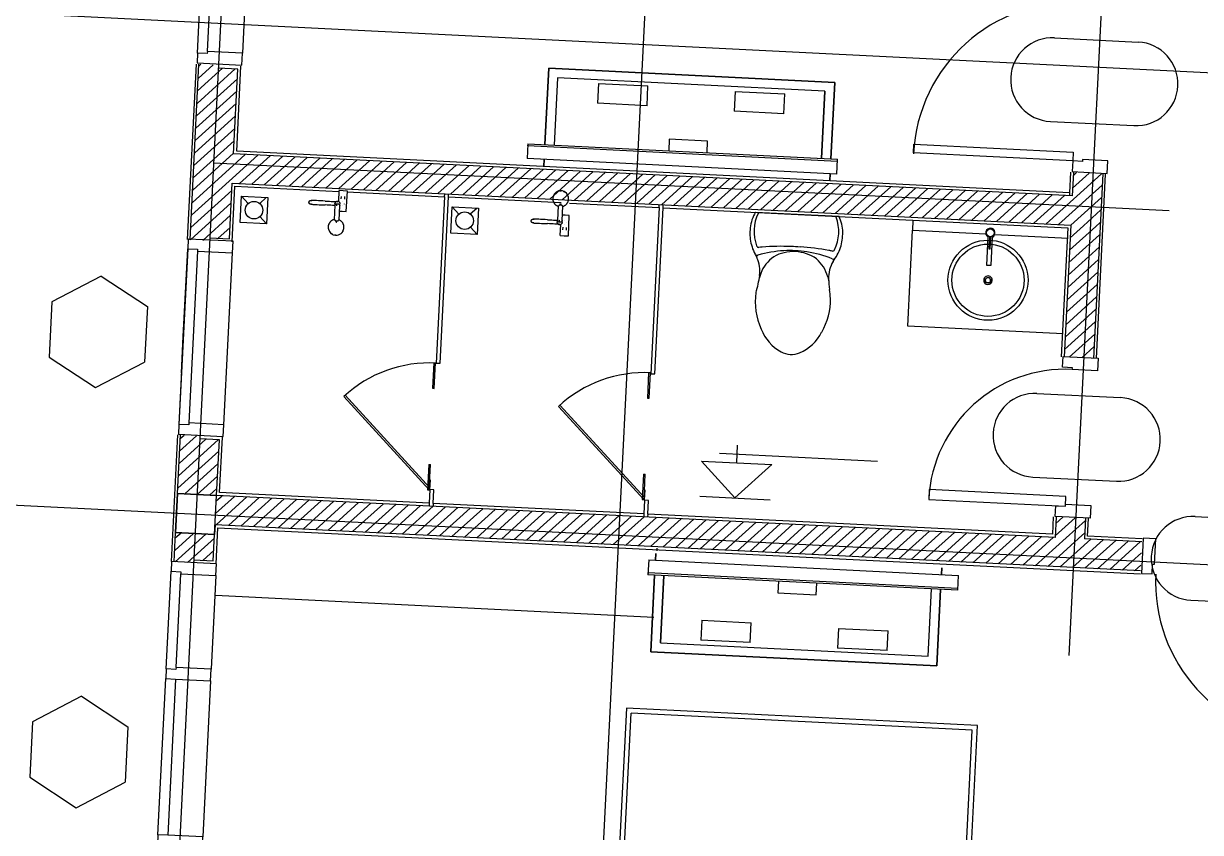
# Model space of a CAD drawing. Extents: x 549999 to 550212, y 1838161 to 1838467.
# Drawn here: x 550074.07 to 550080.09, y 1838347.75 to 1838351.89 of the extents above; entities that cross this region are included whole.
import ezdxf

# ---------------------------------------------------------------- set-up
doc = ezdxf.new("R2010")
doc.units = 0
for name, color, linetype in [('Level 1', 7, 'Continuous'), ('Level 13', 7, 'Continuous'), ('Level 14', 7, 'Continuous'), ('Level 18', 7, 'Continuous'), ('Level 24', 7, 'Continuous'), ('Level 25', 7, 'Continuous'), ('Level 26', 7, 'Continuous'), ('Level 3', 7, 'Continuous'), ('Level 36', 7, 'Continuous'), ('Level 39', 7, 'Continuous'), ('Level 4', 7, 'Continuous'), ('Level 5', 7, 'Continuous'), ('Level 6', 7, 'Continuous'), ('Level 7', 7, 'Continuous')]:
    doc.layers.add(name, color=color, linetype=linetype)

# ---------------------------------------------------------------- blocks, each defined once
blk = doc.blocks.new('BED_11')
at = {"layer": 'Level 1'}
for p, q in [((-53.54, 74.02), (-53.54, -120.9)), ((-53.54, 74.02), (121.38, 74.02)), ((121.38, 74.02), (121.38, -120.9)), ((-48.46, 66.4), (-48.46, 24.82)), ((-48.46, 66.4), (27.57, 66.4)), ((27.57, 66.4), (27.57, 24.82)), ((40.27, 66.4), (40.27, 24.82)), ((40.27, 66.4), (116.3, 66.4)), ((116.3, 66.4), (116.3, 24.82)), ((-56.08, 33.15), (-56.08, -123.44)), ((123.92, -123.44), (123.92, 33.15)), ((121.38, 24.82), (-53.54, 1.98)), ((-48.46, 24.82), (27.57, 24.82)), ((40.27, 24.82), (116.3, 24.82)), ((-56.08, -123.44), (123.92, -123.44)), ((-53.54, -120.9), (121.38, -120.9))]:
    blk.add_line(p, q, dxfattribs=at)
blk = doc.blocks.new('CUADI1')
at = {"layer": 'Level 5'}
for p, q in [((-41, 90.62), (-36.5, 90.62)), ((-41, 9), (-41, 90.62)), ((-36.5, 90.62), (-36.5, 9)), ((-41, 9), (-46.5, 9)), ((-46.5, 9), (-46.5, -9)), ((-41, 4), (-41, 9)), ((-36.5, 9), (-41, 9)), ((47.5, 9), (42, 9)), ((42, 9), (42, 4)), ((47.5, -9), (47.5, 9)), ((-40, 4), (-41, 4)), ((-40, -9), (-40, 4)), ((42, 4), (41, 4)), ((41, 4), (41, -9)), ((-46.5, -9), (-40, -9)), ((41, -9), (47.5, -9))]:
    blk.add_line(p, q, dxfattribs=at)
blk.add_arc((-41.5, 9), 81.62, 0, 90, dxfattribs=at)
blk = doc.blocks.new('CUA_WC')
at = {"layer": 'Level 5'}
for p, q in [((13, -1.3), (0, -1.3)), ((0, -2.22), (0, -1.3)), ((0, -2.22), (13, -2.22)), ((13, -2.22), (13, -1.3)), ((64, -1), (18.81, -46.74)), ((65, -1.41), (19.52, -47.44)), ((65, -1.3), (52, -1.3)), ((52, -2.22), (52, -1.3)), ((52, -2.22), (65, -2.22)), ((65, -1), (59.9, -1)), ((65, -2.22), (65, -1.3))]:
    blk.add_line(p, q, dxfattribs=at)
blk.add_arc((65, -1), 65, 180, 225.60196, dxfattribs=at)
blk = doc.blocks.new('SO2002')
at = {"layer": 'Level 7'}
for p, q in [((-95, 11.5), (-100, 11.5)), ((-100, 11.5), (-100, -11.5)), ((-95, 6.5), (-95, 11.5)), ((-95, 11.5), (-45, 11.5)), ((-94, 6.5), (-95, 6.5)), ((-94, -11.5), (-94, 6.5)), ((-94, 6.5), (-46, 6.5)), ((-45, 6.5), (-46, 6.5)), ((-46, 6.5), (-46, -11.5)), ((-40, 11.5), (-45, 11.5)), ((-45, 11.5), (-45, 6.5)), ((-40, 11.5), (40, 11.5)), ((-40, 6.5), (-40, 11.5)), ((-40, -11.5), (-40, 6.5)), ((40, 6.5), (-40, 6.5)), ((45, 11.5), (40, 11.5)), ((40, 11.5), (40, 6.5)), ((40, 6.5), (40, -11.5)), ((45, 6.5), (45, 11.5)), ((45, 11.5), (95, 11.5)), ((46, 6.5), (45, 6.5)), ((46, -11.5), (46, 6.5)), ((46, 6.5), (94, 6.5)), ((95, 6.5), (94, 6.5)), ((94, 6.5), (94, -11.5)), ((100, 11.5), (95, 11.5)), ((95, 11.5), (95, 6.5)), ((100, -11.5), (100, 11.5)), ((-100, -11.5), (-94, -11.5)), ((-46, -11.5), (-94, -11.5)), ((-46, -11.5), (-40, -11.5)), ((40, -11.5), (-40, -11.5)), ((40, -11.5), (46, -11.5)), ((94, -11.5), (46, -11.5)), ((94, -11.5), (100, -11.5))]:
    blk.add_line(p, q, dxfattribs=at)
blk = doc.blocks.new('LAO_T0')
at = {"layer": 'Level 1'}
for p, q in [((-80.94, 45.5), (-80.94, 42.12)), ((-80.94, 42.12), (-80.94, 45.5)), ((65.7, 42.12), (65.7, 45.5)), ((65.7, 45.5), (65.7, 42.12)), ((-84.39, 42.12), (74.47, 42.12)), ((-84.39, 42.12), (-84.39, 34.5)), ((74.47, 34.5), (74.47, 42.12)), ((-84.39, 35.62), (74.47, 35.62)), ((-84.39, 35.62), (-84.39, 34.5)), ((74.47, 34.5), (-84.39, 34.5)), ((74.47, 34.5), (-84.39, 34.5)), ((-80.94, 34.5), (-80.94, -4.74)), ((-80.94, -4.74), (-80.94, 34.5)), ((-76.2, 34.5), (-76.2, 0)), ((-76.2, 0), (-76.2, 34.5)), ((-17.46, 34.5), (-17.46, 28.58)), ((2.22, 28.58), (2.22, 34.5)), ((60.96, 0), (60.96, 34.5)), ((60.96, 0), (60.96, 34.5)), ((65.7, -4.74), (65.7, 34.5)), ((65.7, 34.5), (65.7, -4.74)), ((74.47, 34.5), (74.47, 35.62)), ((-17.46, 28.58), (2.22, 28.58)), ((-55.72, 12.63), (-30.32, 12.63)), ((-55.72, 12.63), (-55.72, 2.47)), ((-30.32, 2.47), (-30.32, 12.63)), ((14.46, 11.99), (39.86, 11.99)), ((14.46, 11.99), (14.46, 1.83)), ((39.86, 1.83), (39.86, 11.99)), ((-76.2, 0), (60.96, 0)), ((-76.2, 0), (60.96, 0)), ((-30.32, 2.47), (-55.72, 2.47)), ((39.86, 1.83), (14.46, 1.83)), ((-80.94, -4.74), (65.7, -4.74)), ((65.7, -4.74), (-80.94, -4.74))]:
    blk.add_line(p, q, dxfattribs=at)
for points in [[(-80.94, -4.74), (-80.94, -4.74), (-80.94, -4.74), (-80.94, -4.74)], [(-80.94, -4.74), (-80.94, -4.74), (-80.94, -4.74), (-80.94, -4.74)], [(65.7, -4.74), (65.7, -4.74), (65.7, -4.74), (65.7, -4.74)], [(65.7, -4.74), (65.7, -4.74), (65.7, -4.74), (65.7, -4.74)]]:
    blk.add_open_spline(points, degree=2, dxfattribs=at)
blk = doc.blocks.new('TOILE0')
at = {"layer": 'Level 3'}
for p, q in [((21.42, -1.91), (-21.42, -1.91)), ((19.4, -1.99), (-19.4, -1.99)), ((-17.17, -33.03), (-17.86, -35.55)), ((17.17, -33.03), (17.86, -35.55))]:
    blk.add_line(p, q, dxfattribs=at)
for centre, radius, start, end in [((-4.61, -11.11), 19.16, 151.28093, 176.45134), ((-0.98, -10.72), 20.73, 156.28619, 203.71381), ((-19.37, -2.64), 0.648, 92.31678, 156.28619), ((19.37, -2.64), 0.648, 23.71381, 87.68322), ((0.98, -10.72), 20.73, 336.28619, 23.71381), ((4.61, -11.11), 19.16, 3.54866, 28.71907), ((0.19, -11.41), 23.97, 176.45134, 195.29606), ((-0.19, -11.41), 23.97, 344.70394, 3.54866), ((-0.4, -11.57), 23.36, 195.29606, 215.21466), ((0.4, -11.57), 23.36, 324.78534, 344.70394), ((-19.5, -22.41), 1.38, 230.67237, 288.99267), ((-18.91, -18.55), 1.17, 205.41048, 277.5788), ((0.06, -79.21), 58.69, 95.83215, 108.99267), ((17.89, -295.13), 277.84, 97.23514, 97.5788), ((-1.43, -140.04), 121.56, 90.39737, 97.40697), ((0, -41.6), 20.61, 90, 122.07317), ((0, -78.67), 58.15, 84.16785, 95.83215), ((0, -346.28), 327.8, 89.60263, 90.39737), ((0, -41.6), 20.61, 57.92683, 90), ((1.43, -140.04), 121.56, 82.59303, 89.60263), ((-0.06, -79.21), 58.69, 71.00733, 84.16785), ((-17.89, -295.13), 277.84, 82.4212, 82.76486), ((18.91, -18.55), 1.17, 262.4212, 334.58952), ((19.5, -22.41), 1.38, 251.00733, 309.32763), ((-34.35, -32.74), 16.73, 355.45589, 27.37997), ((-0.04, -38.4), 17.95, 127.4036, 162.5964), ((0.04, -38.4), 17.95, 17.4036, 52.5964), ((34.35, -32.74), 16.73, 152.62003, 184.54411), ((-71.92, -29.75), 54.43, 346.05362, 355.45589), ((71.92, -29.75), 54.43, 184.54411, 190.28794), ((-194.83, -80.51), 217.12, 9.68098, 10.89491), ((13.71, -46.12), 32.98, 174.34872, 207.68777), ((-13.71, -46.12), 32.98, 332.31223, 3.68346), ((4.51, -52.86), 21.76, 203.22164, 244.77183), ((-4.51, -52.86), 21.76, 295.22817, 336.77836), ((0, -62.44), 11.17, 244.77183, 295.22817)]:
    blk.add_arc(centre, radius, start, end, dxfattribs=at)
blk = doc.blocks.new('___B_0')
at = {"layer": 'Level 3'}
for p, q in [((-39.88, 54.13), (39.88, 54.13)), ((39.88, 54.13), (39.88, 5)), ((1.19, 20.92), (-1.2, 20.92)), ((-1.2, 20.92), (-1.2, 6.42)), ((1.19, 6.43), (1.19, 20.92)), ((-0.3, 12.56), (-0.3, 6.33)), ((0.29, 12.56), (-0.3, 12.56)), ((0.29, 6.33), (0.29, 12.56)), ((-2.29, 5), (-39.88, 5)), ((39.88, 5), (2.29, 5)), ((39.88, 0), (39.88, 5))]:
    blk.add_line(p, q, dxfattribs=at)
for centre, radius in [((0, 28.62), 20.5), ((0, 28.62), 18.5), ((0, 28.62), 1.37), ((0, 4.35), 2)]:
    blk.add_circle(centre, radius, dxfattribs=at)
for centre, radius, start, end in [((0, 28.62), 2.2, 0, 180), ((0, 28.62), 2.2, 180, 0), ((0, 28.62), 1.37, 0, 180), ((0, 28.62), 1.37, 180, 0), ((0, 4.35), 2.39, 120.1574, 60.23163)]:
    blk.add_arc(centre, radius, start, end, dxfattribs=at)
blk = doc.blocks.new('___V_0')
at = {"layer": 'Level 3'}
for p, q in [((3.75, 8.49), (3.88, 2.89)), ((6, 8.49), (3.86, 8.49)), ((8.14, 8.49), (6, 8.49)), ((8, -2.01), (8.25, 8.49)), ((-9.89, 2.78), (-9.86, 2.78)), ((-9.89, 0.78), (-9.89, 0.78)), ((2.09, 0.87), (2.09, -6.52)), ((4.59, -6.57), (4.59, 0.79)), ((5, 5.61), (5, 4.26)), ((5, 1.82), (5, 1.78)), ((6, 0.78), (5.99, 0.78)), ((7, 4.26), (7, 5.61)), ((7, 1.78), (7, 1.85)), ((4.59, -2.01), (6, -2.01)), ((6, -2.01), (8, -2.01)), ((-0.77, -10.58), (-0.75, -10.8)), ((7.25, -10.8), (7.27, -10.58))]:
    blk.add_line(p, q, dxfattribs=at)
for points in [[(-10.24, 0.78), (-10.28, 0.78), (-10.32, 0.78), (-10.36, 0.78), (-10.4, 0.79), (-10.43, 0.8), (-10.47, 0.81), (-10.51, 0.82), (-10.55, 0.83), (-10.59, 0.84), (-10.63, 0.86), (-10.66, 0.87), (-10.7, 0.89), (-10.73, 0.91), (-10.77, 0.93), (-10.8, 0.95), (-10.83, 0.98), (-10.86, 1), (-10.9, 1.03), (-10.92, 1.05), (-10.95, 1.08), (-10.98, 1.11), (-11.01, 1.14), (-11.03, 1.17), (-11.06, 1.2), (-11.08, 1.24), (-11.1, 1.27), (-11.12, 1.31), (-11.14, 1.34), (-11.15, 1.38), (-11.17, 1.41), (-11.18, 1.45), (-11.19, 1.49), (-11.2, 1.53), (-11.21, 1.57), (-11.22, 1.61), (-11.23, 1.65), (-11.23, 1.69), (-11.23, 1.73), (-11.24, 1.77), (-11.24, 1.81), (-11.23, 1.85), (-11.23, 1.89), (-11.22, 1.93), (-11.22, 1.97), (-11.21, 2), (-11.2, 2.04), (-11.19, 2.08), (-11.18, 2.12), (-11.16, 2.16), (-11.15, 2.19), (-11.13, 2.23), (-11.11, 2.26), (-11.09, 2.3), (-11.07, 2.33), (-11.04, 2.37), (-11.02, 2.4), (-10.99, 2.43), (-10.97, 2.46), (-10.94, 2.49), (-10.91, 2.51), (-10.88, 2.54), (-10.85, 2.57), (-10.82, 2.59), (-10.79, 2.61), (-10.75, 2.63), (-10.72, 2.65), (-10.68, 2.67), (-10.65, 2.69), (-10.61, 2.71), (-10.57, 2.72), (-10.53, 2.73), (-10.49, 2.74), (-10.46, 2.75), (-10.42, 2.76), (-10.38, 2.77), (-10.34, 2.77), (-10.3, 2.78), (-10.26, 2.78), (-10.24, 2.78)], [(-2.92, 2.78), (-4.23, 2.78), (-5.42, 2.78), (-6.48, 2.78), (-7.42, 2.78), (-8.22, 2.78), (-8.89, 2.78), (-9.42, 2.78), (-9.82, 2.78), (-10.09, 2.78), (-10.22, 2.78), (-10.24, 2.78)], [(-10.24, 2.78), (-10.17, 2.78), (-9.96, 2.78), (-9.89, 2.78)], [(-9.89, 0.78), (-10.13, 0.78), (-10.23, 0.78), (-10.24, 0.78)], [(-10.24, 0.78), (-10.17, 0.78), (-9.96, 0.78), (-9.63, 0.78), (-9.15, 0.78), (-8.55, 0.78), (-7.81, 0.78), (-6.93, 0.78), (-5.93, 0.78), (-4.8, 0.78), (-3.54, 0.78), (-2.92, 0.78)], [(-2.92, 2.78), (-1.79, 2.78), (-0.77, 2.78), (0.14, 2.78), (0.94, 2.78), (1.63, 2.78), (2.2, 2.78), (2.61, 2.78)], [(2.09, 0.78), (1.56, 0.78), (0.86, 0.78), (0.05, 0.78), (-0.87, 0.78), (-1.9, 0.78), (-2.92, 0.78)], [(2.09, 1.78), (2.09, 1.77), (2.09, 1.75), (2.09, 1.73), (2.09, 1.7), (2.09, 1.67), (2.09, 1.63), (2.09, 1.58), (2.09, 1.53), (2.09, 1.47), (2.09, 1.41), (2.09, 1.34), (2.09, 1.26), (2.09, 1.18), (2.09, 1.09), (2.09, 1), (2.09, 0.9), (2.09, 0.83)], [(2.66, 2.78), (3.01, 2.78), (3.24, 2.78), (3.34, 2.78)], [(3.34, 0.78), (3.22, 0.78), (2.98, 0.78), (2.82, 0.78)], [(4.59, 0.83), (4.59, 0.93), (4.59, 1.03), (4.59, 1.12), (4.59, 1.21), (4.59, 1.29), (4.59, 1.36), (4.59, 1.43), (4.59, 1.49), (4.59, 1.55), (4.59, 1.6), (4.59, 1.64), (4.59, 1.68), (4.59, 1.71), (4.59, 1.74), (4.59, 1.76), (4.59, 1.77), (4.59, 1.78)], [(5.99, 2.78), (6, 2.78), (6, 2.78)], [(2.18, -6.4), (2.02, -6.45), (1.87, -6.5), (1.72, -6.55), (1.57, -6.62), (1.43, -6.69), (1.29, -6.76), (1.15, -6.84), (1.01, -6.93), (0.88, -7.02), (0.75, -7.11), (0.62, -7.21), (0.5, -7.32), (0.39, -7.43), (0.28, -7.55), (0.17, -7.67), (0.07, -7.79), (-0.03, -7.92), (-0.12, -8.05), (-0.21, -8.18), (-0.29, -8.32), (-0.36, -8.46), (-0.43, -8.61), (-0.5, -8.75), (-0.55, -8.9), (-0.61, -9.05), (-0.65, -9.21), (-0.69, -9.36), (-0.72, -9.52), (-0.75, -9.68), (-0.77, -9.84), (-0.78, -10), (-0.79, -10.16), (-0.79, -10.32), (-0.78, -10.48), (-0.77, -10.64), (-0.75, -10.79), (-0.72, -10.95), (-0.69, -11.11), (-0.65, -11.26), (-0.61, -11.42), (-0.56, -11.57), (-0.55, -11.6)], [(7.05, -11.6), (7.1, -11.45), (7.14, -11.29), (7.18, -11.14), (7.22, -10.98), (7.24, -10.82), (7.27, -10.67), (7.28, -10.51), (7.29, -10.35), (7.29, -10.19), (7.28, -10.03), (7.27, -9.87), (7.25, -9.71), (7.23, -9.55), (7.2, -9.39), (7.16, -9.24), (7.11, -9.08), (7.06, -8.93), (7.01, -8.78), (6.95, -8.63), (6.88, -8.49), (6.8, -8.35), (6.72, -8.21), (6.64, -8.07), (6.55, -7.94), (6.45, -7.81), (6.35, -7.69), (6.24, -7.57), (6.13, -7.45), (6.02, -7.34), (5.9, -7.23), (5.77, -7.13), (5.65, -7.04), (5.52, -6.94), (5.38, -6.86), (5.24, -6.78), (5.1, -6.7), (4.95, -6.63), (4.81, -6.57), (4.66, -6.51), (4.52, -6.46)]]:
    blk.add_lwpolyline(points, dxfattribs=at)
for centre, major_axis, start_param, end_param in [((3.25, -10.25), (4.04, 0), 3.224486, 3.28342), ((3.25, -10.47), (4.02, 0), 3.224486, 3.311483), ((3.25, -10.25), (4.04, 0), 3.384639, 3.759743), ((3.25, -10.47), (4.02, 0), 3.412376, 4.712389), ((3.25, -10.25), (4.04, 0), 2.807097, 2.848132), ((3.25, -10.47), (-4.02, 0), 1.570796, 3.097693), ((3.25, -10.25), (4.04, 0), 5.808134, 6.228395), ((3.25, -10.25), (4.04, 0), 0.265335, 0.301153), ((3.25, -10.25), (4.04, 0), 4.16153, 4.302053), ((3.25, -10.25), (4.04, 0), 4.558722, 4.712389)]:
    blk.add_ellipse(centre, major_axis=major_axis, ratio=0.98191, start_param=start_param, end_param=end_param, dxfattribs=at)
for points, degree in [([(2.11, 1.56), (2.09, 1.7), (2.09, 2), (2.24, 2.41), (2.52, 2.75), (2.91, 2.98), (3.2, 3.03), (3.34, 3.03)], 3), ([(2.09, 0.83), (2.09, 0.95), (2.16, 1.19), (2.44, 1.5), (2.85, 1.7), (3.18, 1.75), (3.34, 1.75)], 3), ([(3.34, 3.03), (3.49, 3.03), (3.78, 2.98), (4.16, 2.75), (4.45, 2.41), (4.57, 2.07), (4.59, 1.85), (4.59, 1.78)], 3), ([(3.34, 1.75), (3.51, 1.75), (3.83, 1.7), (4.25, 1.5), (4.53, 1.19), (4.59, 0.95), (4.59, 0.83)], 3), ([(2.12, -6.45), (2.14, -6.42), (2.16, -6.4), (2.21, -6.4), (2.26, -6.41), (2.29, -6.44), (2.31, -6.48)], 3), ([(2.31, -6.48), (2.33, -6.51), (2.36, -6.57), (2.42, -6.65), (2.47, -6.71), (2.51, -6.76), (2.55, -6.79), (2.58, -6.82), (2.6, -6.84), (2.63, -6.86), (2.67, -6.89), (2.72, -6.92), (2.77, -6.95), (2.82, -6.97), (2.86, -6.99), (2.9, -7), (2.96, -7.02), (3.07, -7.04), (3.17, -7.07), (3.25, -7.08)], 3), ([(3.15, -7.64), (3.12, -7.63), (3.07, -7.61), (3.02, -7.59), (2.99, -7.58)], 3), ([(3.25, -7.08), (3.27, -7.08), (3.3, -7.08), (3.33, -7.09), (3.34, -7.09)], 3), ([(3.3, -7.67), (3.28, -7.67), (3.27, -7.66), (3.25, -7.66)], 2), ([(3.34, -7.09), (3.41, -7.09), (3.51, -7.09), (3.62, -7.08), (3.68, -7.07), (3.72, -7.07), (3.76, -7.06), (3.81, -7.05), (3.87, -7.03), (3.92, -7.01), (3.96, -6.99), (3.98, -6.98), (3.99, -6.98), (4, -6.97), (4.02, -6.96), (4.05, -6.94), (4.09, -6.92), (4.13, -6.89), (4.15, -6.86), (4.17, -6.85), (4.19, -6.83), (4.22, -6.8), (4.24, -6.77), (4.28, -6.73), (4.31, -6.68), (4.36, -6.62), (4.38, -6.56), (4.4, -6.53)], 3), ([(3.55, -7.63), (3.53, -7.64), (3.47, -7.66), (3.4, -7.67), (3.34, -7.67)], 3), ([(4.4, -6.53), (4.41, -6.52), (4.43, -6.49), (4.46, -6.46), (4.49, -6.45), (4.53, -6.46), (4.56, -6.48), (4.57, -6.51)], 3)]:
    blk.add_open_spline(points, degree=degree, dxfattribs=at)
blk = doc.blocks.new('CUA_S2')
at = {"layer": 'Level 7'}
for p, q in [((-45, 11.5), (-50, 11.5)), ((-50, 11.5), (-50, -11.5)), ((-45, 6.5), (-45, 11.5)), ((45, 11.5), (-45, 11.5)), ((0, 11.5), (-45, 11.5)), ((-44, 6.5), (-45, 6.5)), ((-44, -11.5), (-44, 6.5)), ((44, 6.5), (-44, 6.5)), ((-18.56, 11.5), (0, 11.5)), ((0, 11.5), (45, 11.5)), ((18.56, 11.5), (0, 11.5)), ((45, 6.5), (44, 6.5)), ((44, 6.5), (44, -11.5)), ((50, 11.5), (45, 11.5)), ((45, 11.5), (45, 6.5)), ((50, -11.5), (50, 11.5)), ((-50, -11.5), (-44, -11.5)), ((-44, -11.5), (44, -11.5)), ((44, -11.5), (50, -11.5))]:
    blk.add_line(p, q, dxfattribs=at)
blk = doc.blocks.new('FURN26')
at = {"layer": 'Level 1'}
for p, q in [((-1273.75, 648.27), (-1273.75, 423.49)), ((-1239.72, 423.49), (-1238.39, 423.49))]:
    blk.add_line(p, q, dxfattribs=at)
blk = doc.blocks.new('D820X0')
at = {"layer": 'Level 5'}
for p, q in [((-41, 9), (-34.5, 9)), ((-41, -9), (-41, 9)), ((-34.5, 9), (-34.5, -4)), ((34.5, 9), (41, 9)), ((34.5, -4), (34.5, 9)), ((41, 9), (41, -9)), ((-35.5, -4), (-35.5, -9)), ((-34.5, -4), (-35.5, -4)), ((30.5, -4), (30.5, -74.12)), ((35.5, -4), (30.5, -4)), ((35.5, -4), (34.5, -4)), ((35.5, -74.12), (35.5, -4)), ((35.5, -9), (35.5, -4)), ((-35.5, -9), (-41, -9)), ((41, -9), (35.5, -9)), ((30.5, -74.12), (35.5, -74.12))]:
    blk.add_line(p, q, dxfattribs=at)
blk.add_arc((35.5, -4), 70.12, 180, 270, dxfattribs=at)
blk = doc.blocks.new('___V_1')
at = {"layer": 'Level 3'}
for p, q in [((-0.75, 10.8), (-0.77, 10.58)), ((2.09, 6.52), (2.09, -0.79)), ((4.59, -0.87), (4.59, 6.57)), ((7.27, 10.58), (7.25, 10.8)), ((6, 2.01), (4.59, 2.01)), ((8, 2.01), (6, 2.01)), ((8.25, -8.49), (8, 2.01)), ((-9.89, -0.78), (-9.86, -0.78)), ((-9.89, -2.78), (-9.89, -2.78)), ((3.88, -2.86), (3.75, -8.49)), ((5, -1.78), (5, -1.85)), ((5, -4.26), (5, -5.61)), ((6, -2.78), (5.99, -2.78)), ((7, -1.82), (7, -1.78)), ((7, -5.61), (7, -4.26)), ((3.86, -8.49), (6, -8.49)), ((6, -8.49), (8.14, -8.49))]:
    blk.add_line(p, q, dxfattribs=at)
for points in [[(-0.55, 11.6), (-0.6, 11.45), (-0.64, 11.29), (-0.68, 11.14), (-0.72, 10.98), (-0.74, 10.82), (-0.77, 10.67), (-0.78, 10.51), (-0.79, 10.35), (-0.79, 10.19), (-0.78, 10.03), (-0.77, 9.87), (-0.75, 9.71), (-0.73, 9.55), (-0.7, 9.39), (-0.66, 9.24), (-0.61, 9.08), (-0.56, 8.93), (-0.51, 8.78), (-0.45, 8.63), (-0.38, 8.49), (-0.3, 8.35), (-0.22, 8.21), (-0.14, 8.07), (-0.05, 7.94), (0.05, 7.81), (0.15, 7.69), (0.26, 7.57), (0.37, 7.45), (0.48, 7.34), (0.6, 7.23), (0.73, 7.13), (0.85, 7.04), (0.98, 6.94), (1.12, 6.86), (1.26, 6.78), (1.4, 6.7), (1.55, 6.63), (1.69, 6.57), (1.84, 6.51), (1.99, 6.46), (2.15, 6.41), (2.18, 6.4)], [(4.52, 6.46), (4.67, 6.51), (4.82, 6.57), (4.97, 6.64), (5.11, 6.71), (5.26, 6.78), (5.39, 6.87), (5.53, 6.95), (5.66, 7.04), (5.79, 7.14), (5.91, 7.24), (6.03, 7.35), (6.15, 7.46), (6.26, 7.58), (6.36, 7.7), (6.46, 7.83), (6.56, 7.95), (6.65, 8.09), (6.73, 8.22), (6.81, 8.36), (6.88, 8.5), (6.95, 8.65), (7.01, 8.8), (7.07, 8.95), (7.12, 9.1), (7.16, 9.25), (7.2, 9.41), (7.23, 9.57), (7.25, 9.72), (7.27, 9.88), (7.28, 10.04), (7.29, 10.2), (7.29, 10.36), (7.28, 10.52), (7.26, 10.68), (7.24, 10.84), (7.21, 11), (7.18, 11.15), (7.14, 11.31), (7.09, 11.46), (7.05, 11.6)], [(-10.47, -2.75), (-10.51, -2.74), (-10.55, -2.73), (-10.59, -2.71), (-10.63, -2.7), (-10.66, -2.68), (-10.7, -2.66), (-10.73, -2.64), (-10.77, -2.62), (-10.8, -2.6), (-10.83, -2.58), (-10.86, -2.55), (-10.9, -2.53), (-10.92, -2.5), (-10.95, -2.47), (-10.98, -2.44), (-11.01, -2.41), (-11.03, -2.38), (-11.06, -2.35), (-11.08, -2.32), (-11.1, -2.28), (-11.12, -2.25), (-11.14, -2.21), (-11.15, -2.18), (-11.17, -2.14), (-11.18, -2.1), (-11.19, -2.06), (-11.2, -2.03), (-11.21, -1.99), (-11.22, -1.95), (-11.23, -1.91), (-11.23, -1.87), (-11.23, -1.83), (-11.24, -1.79), (-11.24, -1.75), (-11.23, -1.71), (-11.23, -1.67), (-11.22, -1.63), (-11.22, -1.59), (-11.21, -1.55), (-11.2, -1.51), (-11.19, -1.47), (-11.18, -1.43), (-11.16, -1.4), (-11.15, -1.36), (-11.13, -1.32), (-11.11, -1.29), (-11.09, -1.26), (-11.07, -1.22), (-11.04, -1.19), (-11.02, -1.16), (-10.99, -1.13), (-10.97, -1.1), (-10.94, -1.07), (-10.91, -1.04), (-10.88, -1.01), (-10.85, -0.99), (-10.82, -0.96), (-10.79, -0.94), (-10.75, -0.92), (-10.72, -0.9), (-10.68, -0.88), (-10.65, -0.86), (-10.61, -0.85), (-10.57, -0.83), (-10.53, -0.82), (-10.49, -0.81), (-10.46, -0.8), (-10.42, -0.79), (-10.38, -0.79), (-10.34, -0.78), (-10.3, -0.78), (-10.26, -0.78), (-10.24, -0.78)], [(-10.24, -2.78), (-10.28, -2.78), (-10.32, -2.77), (-10.36, -2.77), (-10.4, -2.76), (-10.43, -2.76), (-10.47, -2.75)], [(-2.92, -0.78), (-4.23, -0.78), (-5.42, -0.78), (-6.48, -0.78), (-7.42, -0.78), (-8.22, -0.78), (-8.89, -0.78), (-9.42, -0.78), (-9.82, -0.78), (-10.09, -0.78), (-10.22, -0.78), (-10.24, -0.78)], [(-10.24, -0.78), (-10.17, -0.78), (-9.96, -0.78), (-9.89, -0.78)], [(-9.89, -2.78), (-10.13, -2.78), (-10.23, -2.78), (-10.24, -2.78)], [(-10.24, -2.78), (-10.17, -2.78), (-9.96, -2.78), (-9.63, -2.78), (-9.15, -2.78), (-8.55, -2.78), (-7.81, -2.78), (-6.93, -2.78), (-5.93, -2.78), (-4.8, -2.78), (-3.54, -2.78), (-2.92, -2.78)], [(-2.92, -0.78), (-1.79, -0.78), (-0.77, -0.78), (0.14, -0.78), (0.94, -0.78), (1.63, -0.78), (2.09, -0.78)], [(2.61, -2.78), (2.15, -2.78), (1.56, -2.78), (0.86, -2.78), (0.05, -2.78), (-0.87, -2.78), (-1.9, -2.78), (-2.92, -2.78)], [(2.09, -0.83), (2.09, -0.93), (2.09, -1.03), (2.09, -1.12), (2.09, -1.21), (2.09, -1.29), (2.09, -1.36), (2.09, -1.43), (2.09, -1.49), (2.09, -1.55), (2.09, -1.6), (2.09, -1.64), (2.09, -1.68), (2.09, -1.71), (2.09, -1.74), (2.09, -1.76), (2.09, -1.77), (2.09, -1.78)], [(3.34, -2.78), (3.22, -2.78), (2.98, -2.78), (2.62, -2.78)], [(2.82, -0.78), (3.01, -0.78), (3.24, -0.78), (3.34, -0.78)], [(4.59, -1.78), (4.59, -1.77), (4.59, -1.75), (4.59, -1.73), (4.59, -1.7), (4.59, -1.67), (4.59, -1.63), (4.59, -1.58), (4.59, -1.53), (4.59, -1.47), (4.59, -1.41), (4.59, -1.34), (4.59, -1.26), (4.59, -1.18), (4.59, -1.09), (4.59, -1), (4.59, -0.9), (4.59, -0.83)], [(5.99, -0.78), (6, -0.78), (6, -0.78)]]:
    blk.add_lwpolyline(points, dxfattribs=at)
for centre, major_axis, start_param, end_param in [((3.25, 10.25), (4.04, 0), 2.523442, 3.095788), ((3.25, 10.47), (-4.02, 0), 4.712389, 6.022769), ((3.25, 10.25), (4.04, 0), 2.306723, 2.349032), ((3.25, 10.25), (4.04, 0), 1.932286, 2.121655), ((3.25, 10.25), (-4.04, 0), 4.712389, 4.923236), ((3.25, 10.47), (4.02, 0), 0.043899, 1.570796), ((3.25, 10.25), (4.04, 0), 1.17842, 1.269579), ((3.25, 10.25), (4.04, 0), 0.995909, 1.155648), ((3.25, 10.25), (4.04, 0), 0.525835, 0.692259), ((3.25, 10.25), (4.04, 0), 0.082893, 0.475051), ((3.25, 10.25), (4.04, 0), 3.160604, 3.232519), ((3.25, 10.47), (4.02, 0), 2.96248, 3.104195), ((3.25, 10.25), (4.04, 0), 3.435054, 3.476089), ((3.25, 10.25), (4.04, 0), 5.982032, 6.01785)]:
    blk.add_ellipse(centre, major_axis=major_axis, ratio=0.98191, start_param=start_param, end_param=end_param, dxfattribs=at)
for points, degree in [([(2.18, 6.4), (2.18, 6.4), (2.15, 6.41), (2.14, 6.42), (2.12, 6.45)], 3), ([(2.31, 6.48), (2.29, 6.44), (2.27, 6.42), (2.25, 6.41)], 2), ([(3.25, 7.08), (3.17, 7.07), (3.07, 7.04), (2.96, 7.02), (2.9, 7), (2.86, 6.99), (2.82, 6.97), (2.77, 6.95), (2.72, 6.92), (2.67, 6.89), (2.63, 6.86), (2.6, 6.84), (2.58, 6.82), (2.55, 6.79), (2.51, 6.76), (2.47, 6.71), (2.42, 6.65), (2.36, 6.57), (2.33, 6.51), (2.31, 6.48)], 3), ([(2.99, 7.58), (3.02, 7.59), (3.1, 7.63), (3.19, 7.65), (3.25, 7.66)], 3), ([(3.3, 7.08), (3.28, 7.08), (3.27, 7.08), (3.25, 7.08)], 2), ([(3.34, 7.67), (3.4, 7.67), (3.47, 7.66), (3.53, 7.64), (3.55, 7.63)], 3), ([(4.4, 6.53), (4.38, 6.56), (4.36, 6.62), (4.31, 6.68), (4.28, 6.73), (4.24, 6.77), (4.22, 6.8), (4.19, 6.83), (4.17, 6.85), (4.15, 6.86), (4.13, 6.89), (4.09, 6.92), (4.05, 6.94), (4.02, 6.96), (4, 6.97), (3.99, 6.98), (3.98, 6.98), (3.96, 6.99), (3.92, 7.01), (3.87, 7.03), (3.81, 7.05), (3.76, 7.06), (3.72, 7.07), (3.68, 7.07), (3.62, 7.08), (3.51, 7.09), (3.41, 7.09), (3.34, 7.09)], 3), ([(4.46, 6.47), (4.45, 6.47), (4.43, 6.49), (4.41, 6.52), (4.4, 6.53)], 3), ([(4.57, 6.51), (4.56, 6.48), (4.54, 6.47), (4.52, 6.46), (4.52, 6.46)], 3), ([(3.34, -1.75), (3.18, -1.75), (2.85, -1.7), (2.44, -1.5), (2.16, -1.19), (2.09, -0.95), (2.09, -0.83)], 3), ([(3.34, -3.03), (3.2, -3.03), (2.91, -2.98), (2.52, -2.75), (2.24, -2.41), (2.09, -2.02), (2.09, -1.75), (2.1, -1.63)], 3), ([(4.59, -0.83), (4.59, -0.95), (4.53, -1.19), (4.25, -1.5), (3.83, -1.7), (3.51, -1.75), (3.34, -1.75)], 3), ([(4.59, -1.78), (4.59, -1.85), (4.57, -2.07), (4.45, -2.41), (4.16, -2.75), (3.78, -2.98), (3.49, -3.03), (3.34, -3.03)], 3), ([(4.57, -1.56), (4.58, -1.58), (4.58, -1.61), (4.58, -1.63)], 2)]:
    blk.add_open_spline(points, degree=degree, dxfattribs=at)
blk = doc.blocks.new('SPOT_E')
at = {"layer": 'Level 24'}
for p, q in [((0, 0.2), (0, 0.3)), ((-0.1, 0.25), (0.8, 0.25)), ((0, 0), (-0.2, 0.2)), ((-0.2, 0.2), (0.2, 0.2)), ((0, 0), (-0.2, 0.2)), ((-0.2, 0.2), (0.2, 0.2)), ((0.2, 0.2), (0, 0)), ((0.2, 0.2), (0, 0)), ((-0.2, 0), (0.2, 0))]:
    blk.add_line(p, q, dxfattribs=at)
blk = doc.blocks.new('WINDOW')
at = {"layer": 'Level 26'}
for p, q in [((0, 0.3175), (-0.2721, 0.1573)), ((0, 0.3175), (0.2718, 0.1574)), ((-0.2721, 0.1573), (-0.2721, -0.1572)), ((0.2718, 0.1574), (0.2718, -0.1585)), ((-0.2721, -0.1572), (0, -0.3175)), ((0, -0.3175), (0.2718, -0.1585))]:
    blk.add_line(p, q, dxfattribs=at)
blk = doc.blocks.new('DOOR_T')
at = {"layer": 'Level 25'}
for p, q in [((-0.2381, 0.2381), (0.2381, 0.2381)), ((-0.2381, -0.2381), (0.2381, -0.2381))]:
    blk.add_line(p, q, dxfattribs=at)
for centre, start, end in [((-0.2381, 0), 90, 270), ((0.2381, 0), 270, 90)]:
    blk.add_arc(centre, 0.2381, start, end, dxfattribs=at)

msp = doc.modelspace()

# ---------------------------------------------------------------- linework, layer by layer
at = {"layer": 'Level 13'}
for p, q in [((550075.1764, 1838350.8689), (550075.1831, 1838351.0037)), ((550075.1831, 1838351.0037), (550075.3179, 1838350.997)), ((550075.217, 1838350.9663), (550075.1831, 1838351.0037)), ((550075.2762, 1838350.9673), (550075.3094, 1838350.9974)), ((550075.3179, 1838350.997), (550075.3112, 1838350.8621)), ((550076.255, 1838350.8149), (550076.2618, 1838350.9498)), ((550076.2618, 1838350.9498), (550076.3966, 1838350.943)), ((550076.2956, 1838350.9124), (550076.2618, 1838350.9498)), ((550076.3548, 1838350.9134), (550076.3881, 1838350.9435)), ((550076.3966, 1838350.943), (550076.3898, 1838350.8082)), ((550075.2773, 1838350.8995), (550075.3112, 1838350.8621)), ((550075.3112, 1838350.8621), (550075.1764, 1838350.8689)), ((550076.3898, 1838350.8082), (550076.255, 1838350.8149)), ((550076.356, 1838350.8456), (550076.3898, 1838350.8082))]:
    msp.add_line(p, q, dxfattribs=at)
for centre in [(550075.2472, 1838350.9329), (550076.3258, 1838350.879)]:
    msp.add_circle(centre, 0.045, dxfattribs=at)
at = {"layer": 'Level 14'}
for p, q in [((550074.9554, 1838351.4795), (550075.1501, 1838351.6557)), ((550074.9586, 1838351.5431), (550075.0865, 1838351.6589)), ((550074.9618, 1838351.6067), (550075.0387, 1838351.6763)), ((550074.9649, 1838351.6702), (550074.9752, 1838351.6795)), ((550074.9522, 1838351.416), (550075.162, 1838351.6057)), ((550074.949, 1838351.3524), (550075.1588, 1838351.5422)), ((550074.9459, 1838351.2889), (550075.1556, 1838351.4786)), ((550074.9427, 1838351.2253), (550075.1524, 1838351.4151)), ((550074.9395, 1838351.1617), (550075.1492, 1838351.3515)), ((550074.9363, 1838351.0982), (550075.1461, 1838351.2879)), ((550074.9332, 1838351.0346), (550075.1429, 1838351.2244)), ((550075.1365, 1838351.0973), (550075.266, 1838351.2144)), ((550075.1397, 1838351.1608), (550075.2024, 1838351.2176)), ((550075.1722, 1838351.0689), (550075.3295, 1838351.2112)), ((550075.2358, 1838351.0657), (550075.3931, 1838351.208)), ((550075.2993, 1838351.0625), (550075.4567, 1838351.2048)), ((550075.3629, 1838351.0593), (550075.5202, 1838351.2017)), ((550075.4265, 1838351.0562), (550075.5838, 1838351.1985)), ((550075.49, 1838351.053), (550075.6473, 1838351.1953)), ((550075.5536, 1838351.0498), (550075.7109, 1838351.1921)), ((550075.6172, 1838351.0466), (550075.7745, 1838351.189)), ((550075.6807, 1838351.0435), (550075.838, 1838351.1858)), ((550075.7443, 1838351.0403), (550075.9016, 1838351.1826)), ((550075.8078, 1838351.0371), (550075.9651, 1838351.1794)), ((550075.8714, 1838351.0339), (550076.0287, 1838351.1762)), ((550075.935, 1838351.0307), (550076.0923, 1838351.1731)), ((550074.93, 1838350.9711), (550075.1397, 1838351.1608)), ((550075.9985, 1838351.0276), (550076.1558, 1838351.1699)), ((550076.0621, 1838351.0244), (550076.2194, 1838351.1667)), ((550076.1256, 1838351.0212), (550076.2829, 1838351.1635)), ((550076.1892, 1838351.018), (550076.3465, 1838351.1604)), ((550076.2528, 1838351.0149), (550076.4101, 1838351.1572)), ((550076.3163, 1838351.0117), (550076.4736, 1838351.154)), ((550076.3799, 1838351.0085), (550076.5372, 1838351.1508)), ((550076.4434, 1838351.0053), (550076.6007, 1838351.1476)), ((550076.507, 1838351.0021), (550076.6643, 1838351.1445)), ((550076.5706, 1838350.999), (550076.7279, 1838351.1413)), ((550076.6341, 1838350.9958), (550076.7914, 1838351.1381)), ((550076.6977, 1838350.9926), (550076.855, 1838351.1349)), ((550076.7612, 1838350.9894), (550076.9185, 1838351.1318)), ((550076.8248, 1838350.9863), (550076.9821, 1838351.1286)), ((550076.8884, 1838350.9831), (550077.0457, 1838351.1254)), ((550076.9519, 1838350.9799), (550077.1092, 1838351.1222)), ((550077.0155, 1838350.9767), (550077.1728, 1838351.119)), ((550077.079, 1838350.9735), (550077.2363, 1838351.1159)), ((550077.1426, 1838350.9704), (550077.2999, 1838351.1127)), ((550079.4393, 1838351.0458), (550079.5232, 1838351.1217)), ((550079.4425, 1838351.1093), (550079.4597, 1838351.1249)), ((550079.4609, 1838351.0047), (550079.5868, 1838351.1185)), ((550074.9268, 1838350.9075), (550075.1365, 1838351.0973)), ((550077.2062, 1838350.9672), (550077.3635, 1838351.1095)), ((550077.2697, 1838350.964), (550077.427, 1838351.1063)), ((550077.3333, 1838350.9608), (550077.4906, 1838351.1032)), ((550077.3968, 1838350.9577), (550077.5541, 1838351.1)), ((550077.4604, 1838350.9545), (550077.6177, 1838351.0968)), ((550077.524, 1838350.9513), (550077.6813, 1838351.0936)), ((550077.5875, 1838350.9481), (550077.7448, 1838351.0904)), ((550077.6511, 1838350.9449), (550077.8084, 1838351.0873)), ((550077.7146, 1838350.9418), (550077.8719, 1838351.0841)), ((550077.7782, 1838350.9386), (550077.9355, 1838351.0809)), ((550077.8418, 1838350.9354), (550077.9991, 1838351.0777)), ((550077.9053, 1838350.9322), (550078.0626, 1838351.0746)), ((550077.9689, 1838350.9291), (550078.1262, 1838351.0714)), ((550078.0324, 1838350.9259), (550078.1897, 1838351.0682)), ((550078.096, 1838350.9227), (550078.2533, 1838351.065)), ((550078.1596, 1838350.9195), (550078.3169, 1838351.0619)), ((550078.2231, 1838350.9163), (550078.3804, 1838351.0587)), ((550078.2867, 1838350.9132), (550078.444, 1838351.0555)), ((550078.3502, 1838350.91), (550078.5075, 1838351.0523)), ((550079.5245, 1838351.0015), (550079.5903, 1838351.061)), ((550074.9236, 1838350.8439), (550075.1334, 1838351.0337)), ((550078.4138, 1838350.9068), (550078.5711, 1838351.0491)), ((550078.4774, 1838350.9036), (550078.6347, 1838351.046)), ((550078.5409, 1838350.9005), (550078.6982, 1838351.0428)), ((550078.6045, 1838350.8973), (550078.7618, 1838351.0396)), ((550078.668, 1838350.8941), (550078.8253, 1838351.0364)), ((550078.7316, 1838350.8909), (550078.8889, 1838351.0333)), ((550078.7952, 1838350.8878), (550078.9525, 1838351.0301)), ((550078.8587, 1838350.8846), (550079.016, 1838351.0269)), ((550078.9223, 1838350.8814), (550079.0796, 1838351.0237)), ((550078.9858, 1838350.8782), (550079.1431, 1838351.0205)), ((550079.0494, 1838350.875), (550079.2067, 1838351.0174)), ((550079.113, 1838350.8719), (550079.2703, 1838351.0142)), ((550079.1765, 1838350.8687), (550079.3338, 1838351.011)), ((550079.2401, 1838350.8655), (550079.3974, 1838351.0078)), ((550079.3036, 1838350.8623), (550079.4609, 1838351.0047)), ((550079.3672, 1838350.8592), (550079.5245, 1838351.0015)), ((550079.4308, 1838350.856), (550079.5871, 1838350.9974)), ((550074.9212, 1838350.781), (550075.1302, 1838350.9701)), ((550079.4943, 1838350.8528), (550079.5839, 1838350.9339)), ((550074.9847, 1838350.7779), (550075.127, 1838350.9066)), ((550075.064, 1838350.7889), (550075.1238, 1838350.843)), ((550079.4234, 1838350.728), (550079.5579, 1838350.8496)), ((550079.4266, 1838350.7915), (550079.4943, 1838350.8528)), ((550079.4298, 1838350.8551), (550079.4308, 1838350.856)), ((550079.5579, 1838350.8496), (550079.5807, 1838350.8703)), ((550079.4203, 1838350.6644), (550079.5776, 1838350.8067)), ((550079.4171, 1838350.6009), (550079.5744, 1838350.7432)), ((550079.4139, 1838350.5373), (550079.5712, 1838350.6796)), ((550079.4107, 1838350.4737), (550079.568, 1838350.6161)), ((550079.4076, 1838350.4102), (550079.5649, 1838350.5525)), ((550079.4044, 1838350.3466), (550079.5617, 1838350.4889)), ((550079.4012, 1838350.2831), (550079.5585, 1838350.4254)), ((550079.398, 1838350.2195), (550079.5553, 1838350.3618)), ((550079.4221, 1838350.1806), (550079.5521, 1838350.2983)), ((550079.4856, 1838350.1774), (550079.549, 1838350.2347)), ((550074.8601, 1838349.5727), (550075.0644, 1838349.7576)), ((550074.8632, 1838349.6363), (550075.0009, 1838349.7608)), ((550074.8664, 1838349.6999), (550074.953, 1838349.7782)), ((550074.8696, 1838349.7634), (550074.8895, 1838349.7814)), ((550074.8569, 1838349.5092), (550075.0666, 1838349.6989)), ((550074.8927, 1838349.4809), (550075.0635, 1838349.6354)), ((550074.9562, 1838349.4777), (550075.0603, 1838349.5718)), ((550075.0198, 1838349.4745), (550075.0571, 1838349.5083)), ((550075.0507, 1838349.3811), (550075.1469, 1838349.4681)), ((550075.0532, 1838349.3226), (550075.2105, 1838349.465)), ((550075.0539, 1838349.4447), (550075.0833, 1838349.4713)), ((550075.1167, 1838349.3195), (550075.274, 1838349.4618)), ((550075.1803, 1838349.3163), (550075.3376, 1838349.4586)), ((550075.2438, 1838349.3131), (550075.4011, 1838349.4554)), ((550075.3074, 1838349.3099), (550075.4647, 1838349.4523)), ((550075.371, 1838349.3068), (550075.5283, 1838349.4491)), ((550075.4345, 1838349.3036), (550075.5918, 1838349.4459)), ((550075.4981, 1838349.3004), (550075.6554, 1838349.4427)), ((550075.5616, 1838349.2972), (550075.7189, 1838349.4395)), ((550075.6252, 1838349.294), (550075.7825, 1838349.4364)), ((550075.6888, 1838349.2909), (550075.8461, 1838349.4332)), ((550075.7523, 1838349.2877), (550075.9096, 1838349.43)), ((550075.8159, 1838349.2845), (550075.9732, 1838349.4268)), ((550075.8794, 1838349.2813), (550076.0367, 1838349.4237)), ((550075.943, 1838349.2782), (550076.1003, 1838349.4205)), ((550076.0066, 1838349.275), (550076.1639, 1838349.4173)), ((550076.0701, 1838349.2718), (550076.2274, 1838349.4141)), ((550076.1337, 1838349.2686), (550076.291, 1838349.4109)), ((550076.1972, 1838349.2654), (550076.3545, 1838349.4078)), ((550076.2608, 1838349.2623), (550076.4181, 1838349.4046)), ((550076.3244, 1838349.2591), (550076.4817, 1838349.4014)), ((550076.3879, 1838349.2559), (550076.5452, 1838349.3982)), ((550076.4515, 1838349.2527), (550076.6088, 1838349.3951)), ((550076.515, 1838349.2496), (550076.6723, 1838349.3919)), ((550076.5786, 1838349.2464), (550076.7359, 1838349.3887)), ((550076.6422, 1838349.2432), (550076.7995, 1838349.3855)), ((550076.7057, 1838349.24), (550076.863, 1838349.3823)), ((550076.7693, 1838349.2368), (550076.9266, 1838349.3792)), ((550076.8328, 1838349.2337), (550076.9901, 1838349.376)), ((550076.8964, 1838349.2305), (550077.0537, 1838349.3728)), ((550076.96, 1838349.2273), (550077.1173, 1838349.3696)), ((550077.0235, 1838349.2241), (550077.1808, 1838349.3665)), ((550077.0871, 1838349.221), (550077.2444, 1838349.3633)), ((550077.1506, 1838349.2178), (550077.308, 1838349.3601)), ((550077.2142, 1838349.2146), (550077.3715, 1838349.3569)), ((550077.2778, 1838349.2114), (550077.4351, 1838349.3537)), ((550077.3413, 1838349.2082), (550077.4986, 1838349.3506)), ((550077.4049, 1838349.2051), (550077.5622, 1838349.3474)), ((550077.4684, 1838349.2019), (550077.6258, 1838349.3442)), ((550077.532, 1838349.1987), (550077.6893, 1838349.341)), ((550077.5956, 1838349.1955), (550077.7529, 1838349.3379)), ((550077.6591, 1838349.1924), (550077.8164, 1838349.3347)), ((550077.7227, 1838349.1892), (550077.88, 1838349.3315)), ((550077.7863, 1838349.186), (550077.9436, 1838349.3283)), ((550077.8498, 1838349.1828), (550078.0071, 1838349.3252)), ((550077.9134, 1838349.1796), (550078.0707, 1838349.322)), ((550077.9769, 1838349.1765), (550078.1342, 1838349.3188)), ((550078.0405, 1838349.1733), (550078.1978, 1838349.3156)), ((550078.1041, 1838349.1701), (550078.2614, 1838349.3124)), ((550078.1676, 1838349.1669), (550078.3249, 1838349.3093)), ((550078.2312, 1838349.1638), (550078.3885, 1838349.3061)), ((550079.3504, 1838349.2661), (550079.452, 1838349.358)), ((550079.3535, 1838349.3297), (550079.3884, 1838349.3612)), ((550079.4054, 1838349.2552), (550079.5045, 1838349.3449)), ((550074.841, 1838349.1914), (550074.9372, 1838349.2784)), ((550074.8434, 1838349.1329), (550075.0007, 1838349.2752)), ((550074.8442, 1838349.2549), (550074.8736, 1838349.2816)), ((550074.907, 1838349.1297), (550075.0444, 1838349.254)), ((550078.2947, 1838349.1606), (550078.452, 1838349.3029)), ((550078.3583, 1838349.1574), (550078.5156, 1838349.2997)), ((550078.4219, 1838349.1542), (550078.5792, 1838349.2966)), ((550078.4854, 1838349.1511), (550078.6427, 1838349.2934)), ((550078.549, 1838349.1479), (550078.7063, 1838349.2902)), ((550078.6125, 1838349.1447), (550078.7698, 1838349.287)), ((550078.6761, 1838349.1415), (550078.8334, 1838349.2838)), ((550078.7397, 1838349.1383), (550078.897, 1838349.2807)), ((550078.8032, 1838349.1352), (550078.9605, 1838349.2775)), ((550078.8668, 1838349.132), (550079.0241, 1838349.2743)), ((550078.9303, 1838349.1288), (550079.0876, 1838349.2711)), ((550078.9939, 1838349.1256), (550079.1512, 1838349.268)), ((550079.0575, 1838349.1225), (550079.2148, 1838349.2648)), ((550079.121, 1838349.1193), (550079.2783, 1838349.2616)), ((550079.1846, 1838349.1161), (550079.3419, 1838349.2584)), ((550079.2481, 1838349.1129), (550079.4054, 1838349.2552)), ((550079.3117, 1838349.1097), (550079.469, 1838349.2521)), ((550079.3753, 1838349.1066), (550079.5326, 1838349.2489)), ((550079.4388, 1838349.1034), (550079.5961, 1838349.2457)), ((550079.469, 1838349.2521), (550079.5013, 1838349.2813)), ((550074.9863, 1838349.1408), (550075.0412, 1838349.1905)), ((550079.5024, 1838349.1002), (550079.6597, 1838349.2425)), ((550079.5659, 1838349.097), (550079.7232, 1838349.2394)), ((550079.6295, 1838349.0939), (550079.7868, 1838349.2362)), ((550079.6931, 1838349.0907), (550079.7916, 1838349.1798)), ((550079.7566, 1838349.0875), (550079.7884, 1838349.1163))]:
    msp.add_line(p, q, dxfattribs=at)
at = {"layer": 'Level 18'}
for p, q in [((550075.7308, 1838364.9868), (550074.6699, 1838343.7653)), ((550070.1564, 1838349.6175), (550084.2295, 1838348.914))]:
    msp.add_line(p, q, dxfattribs=at)
at = {"layer": 'Level 36'}
for p, q in [((550076.8627, 1838344.1942), (550077.9246, 1838365.4356)), ((550070.5013, 1838352.1179), (550099.5427, 1838350.666))]:
    msp.add_line(p, q, dxfattribs=at)
at = {"layer": 'Level 39'}
for p, q in [((550079.8792, 1838357.8423), (550079.4199, 1838348.6538)), ((550075.0403, 1838351.1756), (550079.9342, 1838350.9309))]:
    msp.add_line(p, q, dxfattribs=at)
at = {"layer": 'Level 4'}
for p, q in [((550074.9504, 1838351.6807), (550074.9055, 1838350.7818)), ((550074.9205, 1838350.7811), (550074.9654, 1838351.68)), ((550075.0653, 1838351.675), (550075.0645, 1838351.66)), ((550075.1644, 1838351.655), (550075.0645, 1838351.66)), ((550075.1427, 1838351.2205), (550075.1644, 1838351.655)), ((550075.1584, 1838351.2348), (550075.1801, 1838351.6692)), ((550079.4231, 1838351.0216), (550075.1584, 1838351.2348)), ((550079.4373, 1838351.0058), (550075.1427, 1838351.2205)), ((550079.4283, 1838351.1264), (550079.4231, 1838351.0216)), ((550079.4433, 1838351.1257), (550079.4373, 1838351.0058)), ((550079.5931, 1838351.1182), (550079.546, 1838350.1744)), ((550079.5609, 1838350.1736), (550079.6081, 1838351.1174)), ((550075.121, 1838350.7861), (550075.1352, 1838351.0707)), ((550075.1352, 1838351.0707), (550079.4298, 1838350.856)), ((550075.1352, 1838350.7703), (550075.1494, 1838351.055)), ((550075.1494, 1838351.055), (550075.681, 1838351.0284)), ((550075.7235, 1838351.0263), (550076.2231, 1838351.0013)), ((550076.2231, 1838351.0013), (550076.1806, 1838350.1504)), ((550076.2005, 1838350.1494), (550076.2431, 1838351.0003)), ((550076.2231, 1838351.0013), (550076.2238, 1838351.0163)), ((550076.2431, 1838351.0003), (550076.2438, 1838351.0153)), ((550076.2431, 1838351.0003), (550076.8196, 1838350.9715)), ((550079.4231, 1838351.0216), (550079.4224, 1838351.0066)), ((550076.862, 1838350.9694), (550077.3217, 1838350.9464)), ((550077.3217, 1838350.9464), (550077.2792, 1838350.0955)), ((550077.2992, 1838350.0945), (550077.3417, 1838350.9454)), ((550077.3217, 1838350.9464), (550077.3225, 1838350.9614)), ((550077.3417, 1838350.9454), (550077.3425, 1838350.9604)), ((550077.3417, 1838350.9454), (550079.4141, 1838350.8418)), ((550079.4141, 1838350.8418), (550079.3812, 1838350.1826)), ((550079.4298, 1838350.856), (550079.3961, 1838350.1819)), ((550075.0211, 1838350.7911), (550075.0204, 1838350.7761)), ((550075.0211, 1838350.7911), (550075.121, 1838350.7861)), ((550076.1806, 1838350.1504), (550076.2005, 1838350.1494)), ((550077.2792, 1838350.0955), (550077.2992, 1838350.0945)), ((550074.8556, 1838349.7831), (550074.8231, 1838349.1339)), ((550074.8556, 1838349.4827), (550074.8705, 1838349.7823)), ((550074.9704, 1838349.7773), (550074.9697, 1838349.7624)), ((550075.0696, 1838349.7574), (550074.9697, 1838349.7624)), ((550075.0553, 1838349.4727), (550075.0696, 1838349.7574)), ((550075.0711, 1838349.487), (550075.0853, 1838349.7716)), ((550076.1447, 1838349.4333), (550075.0711, 1838349.487)), ((550076.1482, 1838349.5032), (550076.1447, 1838349.4333)), ((550076.1682, 1838349.5022), (550076.1482, 1838349.5032)), ((550076.1647, 1838349.4323), (550076.1682, 1838349.5022)), ((550074.8456, 1838349.283), (550074.8556, 1838349.4827)), ((550074.8556, 1838349.4827), (550075.0553, 1838349.4727)), ((550079.35, 1838349.258), (550075.0553, 1838349.4727)), ((550076.1447, 1838349.4333), (550076.144, 1838349.4183)), ((550076.1647, 1838349.4323), (550076.1639, 1838349.4173)), ((550077.2433, 1838349.3784), (550076.1647, 1838349.4323)), ((550077.2468, 1838349.4483), (550077.2433, 1838349.3784)), ((550077.2668, 1838349.4473), (550077.2468, 1838349.4483)), ((550077.2633, 1838349.3774), (550077.2668, 1838349.4473)), ((550077.2433, 1838349.3784), (550077.2426, 1838349.3634)), ((550077.2633, 1838349.3774), (550077.2626, 1838349.3624)), ((550079.3357, 1838349.2737), (550077.2633, 1838349.3774)), ((550075.0478, 1838349.3229), (550075.0453, 1838349.273)), ((550079.7869, 1838349.086), (550075.0478, 1838349.3229)), ((550075.0528, 1838349.1224), (550075.0621, 1838349.3072)), ((550075.0621, 1838349.3072), (550079.7862, 1838349.071)), ((550079.3402, 1838349.3636), (550079.3357, 1838349.2737)), ((550079.3552, 1838349.3629), (550079.35, 1838349.258)), ((550079.505, 1838349.3554), (550079.4998, 1838349.2505)), ((550079.5155, 1838349.2648), (550079.52, 1838349.3546)), ((550074.8381, 1838349.1331), (550074.8456, 1838349.283)), ((550075.0453, 1838349.273), (550074.8456, 1838349.283)), ((550075.0386, 1838349.1381), (550075.0453, 1838349.273)), ((550079.7944, 1838349.2358), (550079.4998, 1838349.2505)), ((550079.7952, 1838349.2508), (550079.5155, 1838349.2648)), ((550074.9387, 1838349.1431), (550074.938, 1838349.1281)), ((550074.9387, 1838349.1431), (550075.0386, 1838349.1381))]:
    msp.add_line(p, q, dxfattribs=at)
at = {"layer": 'Level 6'}
for p, q in [((550074.8556, 1838349.4827), (550074.8456, 1838349.283)), ((550074.8556, 1838349.4827), (550074.8456, 1838349.283)), ((550075.0553, 1838349.4727), (550074.8556, 1838349.4827)), ((550075.0553, 1838349.4727), (550074.8556, 1838349.4827)), ((550075.0453, 1838349.273), (550075.0553, 1838349.4727)), ((550075.0453, 1838349.273), (550075.0553, 1838349.4727)), ((550074.8456, 1838349.283), (550075.0453, 1838349.273)), ((550074.8456, 1838349.283), (550075.0453, 1838349.273))]:
    msp.add_line(p, q, dxfattribs=at)

# ---------------------------------------------------------------- block references
at = {"layer": 'Level 1', "xscale": 0.010000000000000004, "yscale": 0.01}
for name, p, rotation in [('LAO_T0', (550077.41, 1838351.58), 177.13800620795936), ('FURN26', (550082.16, 1838361.36), 87.13800620795936), ('LAO_T0', (550078.09, 1838348.68), -2.8619937920406366), ('BED_11', (550078.33, 1838347.09), 177.13800620795936)]:
    msp.add_blockref(name, p, dxfattribs=dict(at, rotation=rotation))
at = {"layer": 'Level 24', "xscale": 0.9000000000000004, "yscale": 0.9, "rotation": -2.8619937920406366}
msp.add_blockref('SPOT_E', (550077.71, 1838349.46), dxfattribs=at)
at = {"layer": 'Level 25', "xscale": 0.9000000000000004, "yscale": 0.9, "rotation": -2.8619937920406366}
for p in [(550079.55, 1838351.59), (550079.46, 1838349.77), (550080.27, 1838349.14)]:
    msp.add_blockref('DOOR_T', p, dxfattribs=at)
at = {"layer": 'Level 26', "xscale": 0.9000000000000004, "yscale": 0.9, "rotation": -2.8619937920406366}
for p in [(550074.45, 1838350.31), (550074.35, 1838348.16)]:
    msp.add_blockref('WINDOW', p, dxfattribs=at)
at = {"layer": 'Level 3', "xscale": 0.010000000000000004, "yscale": 0.01}
for name, p, rotation in [('___V_0', (550075.64, 1838350.95), -2.8619937920406366), ('___V_1', (550076.78, 1838350.89), -2.8619937920406366), ('TOILE0', (550078.03, 1838350.93), -2.8619937920406366), ('___B_0', (550079.02, 1838350.86), 177.13800620795936)]:
    msp.add_blockref(name, p, dxfattribs=dict(at, rotation=rotation))
at = {"layer": 'Level 5', "xscale": 0.010000000000000004, "yscale": 0.01}
for name, p, rotation in [('CUADI1', (550079.55, 1838351.59), 87.13800620795936), ('D820X0', (550079.46, 1838349.77), -92.86199379204065), ('CUA_WC', (550076.19, 1838350.15), -92.86199379204065), ('CUA_WC', (550077.29, 1838350.1), -92.86199379204065), ('CUADI1', (550080.27, 1838349.14), 177.13800620795936)]:
    msp.add_blockref(name, p, dxfattribs=dict(at, rotation=rotation))
at = {"layer": 'Level 7', "xscale": 0.010000000000000004, "yscale": 0.01, "rotation": 87.13800620795936}
for name, p in [('SO2002', (550075.12, 1838352.68)), ('CUA_S2', (550075, 1838350.28)), ('SO2002', (550074.89, 1838348.13))]:
    msp.add_blockref(name, p, dxfattribs=at)

doc.saveas('drawing.dxf')
